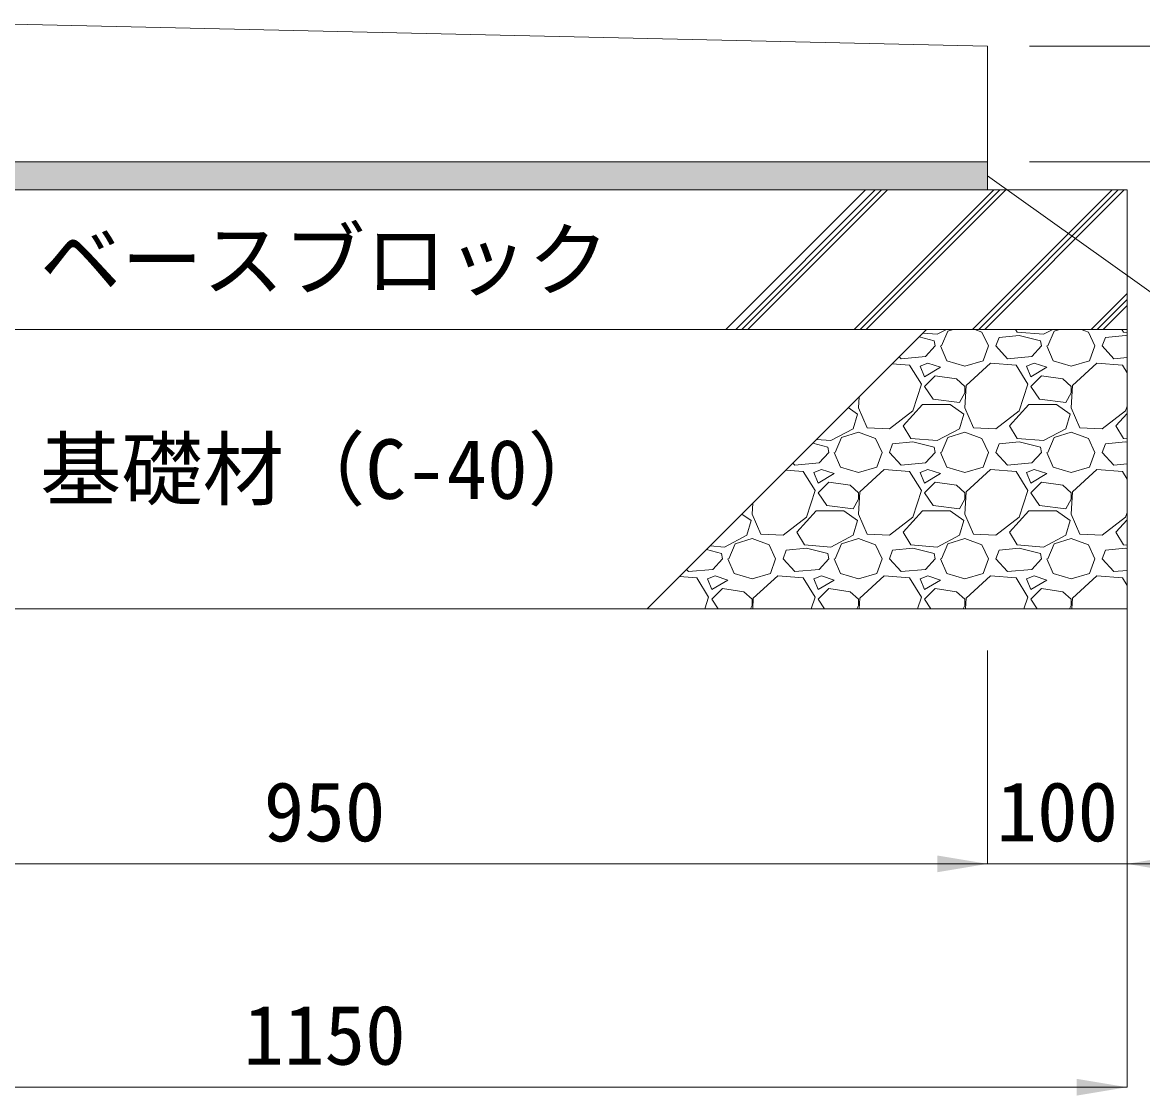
# Model space of a CAD drawing. Units: millimetres at full size, sheet at 1:40. Extents: x 221193 to 264773, y 874627 to 883926.
# Drawn here: x 228124 to 228927, y 879090 to 879858 of the extents above; entities that cross this region are included whole.
import ezdxf
from ezdxf.enums import TextEntityAlignment as Align

# ---------------------------------------------------------------- set-up
doc = ezdxf.new("R2010")
doc.units = ezdxf.units.MM
doc.header["$LTSCALE"] = 40
doc.layers.add('(0-0)', color=7, linetype='Continuous')
doc.layers.add('ハッチング_モルタル', color=30, linetype='Continuous')
for name, color, linetype, lineweight in [('0_2', 7, 'Continuous', 15), ('ハッチング', 7, 'Continuous', 5), ('寸法線', 7, 'Continuous', 13), ('引出線', 4, 'Continuous', 9), ('本体', 2, 'Continuous', 20), ('補助線', 8, 'Continuous', 13)]:
    doc.layers.add(name, color=color, linetype=linetype, lineweight=lineweight)
doc.styles.add('ＭＳ ゴシック', font='')
doc.styles.get('ＭＳ ゴシック').set_extended_font_data('MS Gothic')

# ---------------------------------------------------------------- blocks, each defined once
blk = doc.blocks.new('filled_arrow')
at = {"color": 0, "linetype": 'Continuous', "lineweight": -2}
blk.add_solid([(7.5, 1.25), (0, 0), (7.5, -1.25)], dxfattribs=at)

msp = doc.modelspace()

# ---------------------------------------------------------------- hatches: boundary and pattern name
at = {"layer": 'ハッチング'}
h = msp.add_hatch(dxfattribs=at)
h.set_pattern_fill('USER', color=256, style=0, pattern_type=2)
h.set_pattern_definition([(45, (122748.04, 889066.03), (-42.42641, 42.42641), []), (45, (122752.39, 889066.03), (-42.42641, 42.42641), []), (45, (122756.74, 889066.03), (-42.42641, 42.42641), [])])
h.paths.add_polyline_path([(228915.83, 879638.46), (228915.83, 879738.46), (228728.33, 879738.46), (228628.33, 879638.46)])
at = {"layer": 'ハッチング_モルタル'}
msp.add_hatch(color=256, dxfattribs=at).paths.add_polyline_path([(227865.83, 879758.46), (227865.83, 879738.46), (228815.83, 879738.46), (228815.83, 879758.46), (228965.83, 879758.46)])

# ---------------------------------------------------------------- linework, layer by layer
at = {"layer": '0_2', "lineweight": 13}
for p, q in [((228815.83, 879758.46), (228815.83, 879738.46)), ((228915.83, 879738.46), (228915.83, 879338.83)), ((228053.33, 879438.46), (228778.33, 879438.46))]:
    msp.add_line(p, q, dxfattribs=at)
at = {"layer": '0_2'}
for p, q in [((227765.83, 879738.46), (228915.83, 879738.46)), ((227740.83, 879638.46), (228915.83, 879638.46)), ((228915.83, 879438.46), (227765.83, 879438.46))]:
    msp.add_line(p, q, dxfattribs=at)
at = {"layer": 'ハッチング'}
for p, q in [((228777.59, 879630.45), (228766.78, 879633.15)), ((228779.87, 879635.02), (228769.48, 879635.86)), ((228786.43, 879638.46), (228779.87, 879635.02)), ((228782.92, 879626.64), (228787.49, 879637.31)), ((228787.49, 879637.31), (228791.17, 879638.46)), ((228806.78, 879638.46), (228811.88, 879636.55)), ((228811.88, 879636.55), (228816.45, 879626.64)), ((228821.78, 879626.64), (228824.07, 879632.74)), ((228838.55, 879634.26), (228824.07, 879632.74)), ((228837.02, 879636.55), (228835.91, 879638.46)), ((228856.07, 879635.02), (228837.02, 879636.55)), ((228853.79, 879630.45), (228838.55, 879634.26)), ((228862.63, 879638.46), (228856.07, 879635.02)), ((228859.12, 879626.64), (228863.69, 879637.31)), ((228863.69, 879637.31), (228867.37, 879638.46)), ((228882.98, 879638.46), (228888.08, 879636.55)), ((228888.08, 879636.55), (228892.65, 879626.64)), ((228897.98, 879626.64), (228900.27, 879632.74)), ((228914.75, 879634.26), (228900.27, 879632.74)), ((228913.22, 879636.55), (228912.11, 879638.46)), ((228915.83, 879636.34), (228913.22, 879636.55)), ((228915.83, 879633.99), (228914.75, 879634.26)), ((228778.35, 879626.64), (228771.49, 879619.02)), ((228778.35, 879626.64), (228777.59, 879630.45)), ((228782.16, 879626.64), (228786.73, 879615.97)), ((228812.64, 879615.97), (228816.45, 879626.64)), ((228830.16, 879617.5), (228821.78, 879626.64)), ((228854.55, 879626.64), (228847.69, 879619.02)), ((228854.55, 879626.64), (228853.79, 879630.45)), ((228858.36, 879626.64), (228862.93, 879615.97)), ((228888.84, 879615.97), (228892.65, 879626.64)), ((228906.36, 879617.5), (228897.98, 879626.64)), ((228753.96, 879617.5), (228752.61, 879618.98)), ((228771.49, 879619.02), (228753.96, 879617.5)), ((228786.73, 879615.97), (228799.68, 879612.16)), ((228799.68, 879612.16), (228812.64, 879615.97)), ((228847.69, 879619.02), (228830.16, 879617.5)), ((228862.93, 879615.97), (228875.88, 879612.16)), ((228875.88, 879612.16), (228888.84, 879615.97)), ((228915.83, 879618.32), (228906.36, 879617.5)), ((228760.06, 879612.93), (228747.59, 879613.97)), ((228768.44, 879599.21), (228760.06, 879612.93)), ((228773.01, 879614.45), (228767.68, 879612.16)), ((228767.68, 879612.16), (228770.73, 879604.54)), ((228770.73, 879604.54), (228782.16, 879611.4)), ((228782.16, 879611.4), (228773.01, 879614.45)), ((228817.97, 879614.45), (228800.45, 879598.45)), ((228836.26, 879612.93), (228817.97, 879614.45)), ((228844.64, 879599.21), (228836.26, 879612.93)), ((228849.21, 879614.45), (228843.88, 879612.16)), ((228843.88, 879612.16), (228846.93, 879604.54)), ((228846.93, 879604.54), (228858.36, 879611.4)), ((228858.36, 879611.4), (228849.21, 879614.45)), ((228894.17, 879614.45), (228876.65, 879598.45)), ((228912.46, 879612.93), (228894.17, 879614.45)), ((228915.83, 879607.41), (228912.46, 879612.93)), ((228778.35, 879605.31), (228770.73, 879597.69)), ((228793.59, 879603.02), (228778.35, 879605.31)), ((228799.68, 879597.69), (228793.59, 879603.02)), ((228854.55, 879605.31), (228846.93, 879597.69)), ((228869.79, 879603.02), (228854.55, 879605.31)), ((228875.88, 879597.69), (228869.79, 879603.02)), ((228762.35, 879580.16), (228768.44, 879599.21)), ((228770.73, 879597.69), (228776.82, 879588.54)), ((228795.87, 879586.26), (228799.68, 879593.11)), ((228800.45, 879598.45), (228799.68, 879582.45)), ((228799.68, 879593.11), (228799.68, 879597.69)), ((228838.55, 879580.16), (228844.64, 879599.21)), ((228846.93, 879597.69), (228853.02, 879588.54)), ((228872.07, 879586.26), (228875.88, 879593.11)), ((228876.65, 879598.45), (228875.88, 879582.45)), ((228875.88, 879593.11), (228875.88, 879597.69)), ((228723.85, 879590.23), (228723.48, 879582.45)), ((228755.49, 879569.49), (228769.2, 879584.73)), ((228769.2, 879584.73), (228789.02, 879584.73)), ((228776.82, 879588.54), (228795.87, 879586.26)), ((228789.02, 879584.73), (228798.92, 879577.87)), ((228831.69, 879569.49), (228845.4, 879584.73)), ((228845.4, 879584.73), (228865.22, 879584.73)), ((228853.02, 879588.54), (228872.07, 879586.26)), ((228865.22, 879584.73), (228875.12, 879577.87)), ((228716.09, 879582.47), (228722.72, 879577.87)), ((228722.72, 879577.87), (228719.67, 879567.21)), ((228723.48, 879582.45), (228729.58, 879567.97)), ((228745.58, 879567.21), (228762.35, 879580.16)), ((228798.92, 879577.87), (228795.87, 879567.21)), ((228799.68, 879582.45), (228805.78, 879567.97)), ((228821.78, 879567.21), (228838.55, 879580.16)), ((228875.12, 879577.87), (228872.07, 879567.21)), ((228875.88, 879582.45), (228881.98, 879567.97)), ((228897.98, 879567.21), (228914.75, 879580.16)), ((228907.89, 879569.49), (228915.83, 879578.32)), ((228914.75, 879580.16), (228915.83, 879583.56)), ((228729.58, 879567.97), (228745.58, 879567.21)), ((228760.82, 879560.35), (228755.49, 879569.49)), ((228805.78, 879567.97), (228821.78, 879567.21)), ((228837.02, 879560.35), (228831.69, 879569.49)), ((228881.98, 879567.97), (228897.98, 879567.21)), ((228913.22, 879560.35), (228907.89, 879569.49)), ((228703.67, 879558.82), (228693.28, 879559.66)), ((228719.67, 879567.21), (228703.67, 879558.82)), ((228706.72, 879550.44), (228711.29, 879561.11)), ((228711.29, 879561.11), (228723.48, 879564.92)), ((228723.48, 879564.92), (228735.68, 879560.35)), ((228735.68, 879560.35), (228740.25, 879550.44)), ((228779.87, 879558.82), (228760.82, 879560.35)), ((228795.87, 879567.21), (228779.87, 879558.82)), ((228782.92, 879550.44), (228787.49, 879561.11)), ((228787.49, 879561.11), (228799.68, 879564.92)), ((228799.68, 879564.92), (228811.88, 879560.35)), ((228811.88, 879560.35), (228816.45, 879550.44)), ((228856.07, 879558.82), (228837.02, 879560.35)), ((228872.07, 879567.21), (228856.07, 879558.82)), ((228859.12, 879550.44), (228863.69, 879561.11)), ((228863.69, 879561.11), (228875.88, 879564.92)), ((228875.88, 879564.92), (228888.08, 879560.35)), ((228888.08, 879560.35), (228892.65, 879550.44)), ((228915.83, 879560.14), (228913.22, 879560.35)), ((228701.39, 879554.25), (228690.58, 879556.95)), ((228702.15, 879550.44), (228701.39, 879554.25)), ((228745.58, 879550.44), (228747.87, 879556.54)), ((228762.35, 879558.06), (228747.87, 879556.54)), ((228777.59, 879554.25), (228762.35, 879558.06)), ((228778.35, 879550.44), (228777.59, 879554.25)), ((228821.78, 879550.44), (228824.07, 879556.54)), ((228838.55, 879558.06), (228824.07, 879556.54)), ((228853.79, 879554.25), (228838.55, 879558.06)), ((228854.55, 879550.44), (228853.79, 879554.25)), ((228897.98, 879550.44), (228900.27, 879556.54)), ((228914.75, 879558.06), (228900.27, 879556.54)), ((228915.83, 879557.79), (228914.75, 879558.06)), ((228702.15, 879550.44), (228695.29, 879542.82)), ((228705.96, 879550.44), (228710.53, 879539.77)), ((228736.44, 879539.77), (228740.25, 879550.44)), ((228753.96, 879541.3), (228745.58, 879550.44)), ((228778.35, 879550.44), (228771.49, 879542.82)), ((228782.16, 879550.44), (228786.73, 879539.77)), ((228812.64, 879539.77), (228816.45, 879550.44)), ((228830.16, 879541.3), (228821.78, 879550.44)), ((228854.55, 879550.44), (228847.69, 879542.82)), ((228858.36, 879550.44), (228862.93, 879539.77)), ((228888.84, 879539.77), (228892.65, 879550.44)), ((228906.36, 879541.3), (228897.98, 879550.44)), ((228683.86, 879536.73), (228671.39, 879537.77)), ((228677.76, 879541.3), (228676.41, 879542.78)), ((228695.29, 879542.82), (228677.76, 879541.3)), ((228692.24, 879523.01), (228683.86, 879536.73)), ((228696.81, 879538.25), (228691.48, 879535.96)), ((228691.48, 879535.96), (228694.53, 879528.34)), ((228705.96, 879535.2), (228696.81, 879538.25)), ((228710.53, 879539.77), (228723.48, 879535.96)), ((228723.48, 879535.96), (228736.44, 879539.77)), ((228741.77, 879538.25), (228724.25, 879522.25)), ((228760.06, 879536.73), (228741.77, 879538.25)), ((228771.49, 879542.82), (228753.96, 879541.3)), ((228768.44, 879523.01), (228760.06, 879536.73)), ((228773.01, 879538.25), (228767.68, 879535.96)), ((228767.68, 879535.96), (228770.73, 879528.34)), ((228782.16, 879535.2), (228773.01, 879538.25)), ((228786.73, 879539.77), (228799.68, 879535.96)), ((228799.68, 879535.96), (228812.64, 879539.77)), ((228817.97, 879538.25), (228800.45, 879522.25)), ((228836.26, 879536.73), (228817.97, 879538.25)), ((228847.69, 879542.82), (228830.16, 879541.3)), ((228844.64, 879523.01), (228836.26, 879536.73)), ((228849.21, 879538.25), (228843.88, 879535.96)), ((228843.88, 879535.96), (228846.93, 879528.34)), ((228858.36, 879535.2), (228849.21, 879538.25)), ((228862.93, 879539.77), (228875.88, 879535.96)), ((228875.88, 879535.96), (228888.84, 879539.77)), ((228894.17, 879538.25), (228876.65, 879522.25)), ((228912.46, 879536.73), (228894.17, 879538.25)), ((228915.83, 879542.12), (228906.36, 879541.3)), ((228915.83, 879531.21), (228912.46, 879536.73)), ((228694.53, 879528.34), (228705.96, 879535.2)), ((228702.15, 879529.11), (228694.53, 879521.49)), ((228717.39, 879526.82), (228702.15, 879529.11)), ((228770.73, 879528.34), (228782.16, 879535.2)), ((228778.35, 879529.11), (228770.73, 879521.49)), ((228793.59, 879526.82), (228778.35, 879529.11)), ((228846.93, 879528.34), (228858.36, 879535.2)), ((228854.55, 879529.11), (228846.93, 879521.49)), ((228869.79, 879526.82), (228854.55, 879529.11)), ((228686.15, 879503.96), (228692.24, 879523.01)), ((228694.53, 879521.49), (228700.62, 879512.34)), ((228723.48, 879521.49), (228717.39, 879526.82)), ((228724.25, 879522.25), (228723.48, 879506.25)), ((228723.48, 879516.91), (228723.48, 879521.49)), ((228762.35, 879503.96), (228768.44, 879523.01)), ((228770.73, 879521.49), (228776.82, 879512.34)), ((228799.68, 879521.49), (228793.59, 879526.82)), ((228800.45, 879522.25), (228799.68, 879506.25)), ((228799.68, 879516.91), (228799.68, 879521.49)), ((228838.55, 879503.96), (228844.64, 879523.01)), ((228846.93, 879521.49), (228853.02, 879512.34)), ((228875.88, 879521.49), (228869.79, 879526.82)), ((228876.65, 879522.25), (228875.88, 879506.25)), ((228875.88, 879516.91), (228875.88, 879521.49)), ((228647.65, 879514.03), (228647.28, 879506.25)), ((228700.62, 879512.34), (228719.67, 879510.06)), ((228719.67, 879510.06), (228723.48, 879516.91)), ((228776.82, 879512.34), (228795.87, 879510.06)), ((228795.87, 879510.06), (228799.68, 879516.91)), ((228853.02, 879512.34), (228872.07, 879510.06)), ((228872.07, 879510.06), (228875.88, 879516.91)), ((228639.89, 879506.27), (228646.52, 879501.67)), ((228647.28, 879506.25), (228653.38, 879491.77)), ((228669.38, 879491.01), (228686.15, 879503.96)), ((228679.29, 879493.29), (228693, 879508.53)), ((228693, 879508.53), (228712.82, 879508.53)), ((228712.82, 879508.53), (228722.72, 879501.67)), ((228723.48, 879506.25), (228729.58, 879491.77)), ((228745.58, 879491.01), (228762.35, 879503.96)), ((228755.49, 879493.29), (228769.2, 879508.53)), ((228769.2, 879508.53), (228789.02, 879508.53)), ((228789.02, 879508.53), (228798.92, 879501.67)), ((228799.68, 879506.25), (228805.78, 879491.77)), ((228821.78, 879491.01), (228838.55, 879503.96)), ((228831.69, 879493.29), (228845.4, 879508.53)), ((228845.4, 879508.53), (228865.22, 879508.53)), ((228865.22, 879508.53), (228875.12, 879501.67)), ((228875.88, 879506.25), (228881.98, 879491.77)), ((228897.98, 879491.01), (228914.75, 879503.96)), ((228914.75, 879503.96), (228915.83, 879507.36)), ((228646.52, 879501.67), (228643.47, 879491.01)), ((228722.72, 879501.67), (228719.67, 879491.01)), ((228798.92, 879501.67), (228795.87, 879491.01)), ((228875.12, 879501.67), (228872.07, 879491.01)), ((228907.89, 879493.29), (228915.83, 879502.12)), ((228643.47, 879491.01), (228627.47, 879482.62)), ((228635.09, 879484.91), (228647.28, 879488.72)), ((228647.28, 879488.72), (228659.48, 879484.15)), ((228653.38, 879491.77), (228669.38, 879491.01)), ((228684.62, 879484.15), (228679.29, 879493.29)), ((228719.67, 879491.01), (228703.67, 879482.62)), ((228711.29, 879484.91), (228723.48, 879488.72)), ((228723.48, 879488.72), (228735.68, 879484.15)), ((228729.58, 879491.77), (228745.58, 879491.01)), ((228760.82, 879484.15), (228755.49, 879493.29)), ((228795.87, 879491.01), (228779.87, 879482.62)), ((228787.49, 879484.91), (228799.68, 879488.72)), ((228799.68, 879488.72), (228811.88, 879484.15)), ((228805.78, 879491.77), (228821.78, 879491.01)), ((228837.02, 879484.15), (228831.69, 879493.29)), ((228872.07, 879491.01), (228856.07, 879482.62)), ((228863.69, 879484.91), (228875.88, 879488.72)), ((228875.88, 879488.72), (228888.08, 879484.15)), ((228881.98, 879491.77), (228897.98, 879491.01)), ((228913.22, 879484.15), (228907.89, 879493.29)), ((228625.19, 879478.05), (228614.38, 879480.75)), ((228627.47, 879482.62), (228617.08, 879483.46)), ((228630.52, 879474.24), (228635.09, 879484.91)), ((228659.48, 879484.15), (228664.05, 879474.24)), ((228669.38, 879474.24), (228671.67, 879480.34)), ((228686.15, 879481.86), (228671.67, 879480.34)), ((228703.67, 879482.62), (228684.62, 879484.15)), ((228701.39, 879478.05), (228686.15, 879481.86)), ((228706.72, 879474.24), (228711.29, 879484.91)), ((228735.68, 879484.15), (228740.25, 879474.24)), ((228745.58, 879474.24), (228747.87, 879480.34)), ((228762.35, 879481.86), (228747.87, 879480.34)), ((228779.87, 879482.62), (228760.82, 879484.15)), ((228777.59, 879478.05), (228762.35, 879481.86)), ((228782.92, 879474.24), (228787.49, 879484.91)), ((228811.88, 879484.15), (228816.45, 879474.24)), ((228821.78, 879474.24), (228824.07, 879480.34)), ((228838.55, 879481.86), (228824.07, 879480.34)), ((228856.07, 879482.62), (228837.02, 879484.15)), ((228853.79, 879478.05), (228838.55, 879481.86)), ((228859.12, 879474.24), (228863.69, 879484.91)), ((228888.08, 879484.15), (228892.65, 879474.24)), ((228897.98, 879474.24), (228900.27, 879480.34)), ((228914.75, 879481.86), (228900.27, 879480.34)), ((228915.83, 879483.94), (228913.22, 879484.15)), ((228915.83, 879481.59), (228914.75, 879481.86)), ((228625.95, 879474.24), (228619.09, 879466.62)), ((228625.95, 879474.24), (228625.19, 879478.05)), ((228629.76, 879474.24), (228634.33, 879463.57)), ((228660.24, 879463.57), (228664.05, 879474.24)), ((228677.76, 879465.1), (228669.38, 879474.24)), ((228702.15, 879474.24), (228695.29, 879466.62)), ((228702.15, 879474.24), (228701.39, 879478.05)), ((228705.96, 879474.24), (228710.53, 879463.57)), ((228736.44, 879463.57), (228740.25, 879474.24)), ((228753.96, 879465.1), (228745.58, 879474.24)), ((228778.35, 879474.24), (228771.49, 879466.62)), ((228778.35, 879474.24), (228777.59, 879478.05)), ((228782.16, 879474.24), (228786.73, 879463.57)), ((228812.64, 879463.57), (228816.45, 879474.24)), ((228830.16, 879465.1), (228821.78, 879474.24)), ((228854.55, 879474.24), (228847.69, 879466.62)), ((228854.55, 879474.24), (228853.79, 879478.05)), ((228858.36, 879474.24), (228862.93, 879463.57)), ((228888.84, 879463.57), (228892.65, 879474.24)), ((228906.36, 879465.1), (228897.98, 879474.24)), ((228601.56, 879465.1), (228600.21, 879466.58)), ((228619.09, 879466.62), (228601.56, 879465.1)), ((228634.33, 879463.57), (228647.28, 879459.76)), ((228647.28, 879459.76), (228660.24, 879463.57)), ((228695.29, 879466.62), (228677.76, 879465.1)), ((228710.53, 879463.57), (228723.48, 879459.76)), ((228723.48, 879459.76), (228736.44, 879463.57)), ((228771.49, 879466.62), (228753.96, 879465.1)), ((228786.73, 879463.57), (228799.68, 879459.76)), ((228799.68, 879459.76), (228812.64, 879463.57)), ((228847.69, 879466.62), (228830.16, 879465.1)), ((228862.93, 879463.57), (228875.88, 879459.76)), ((228875.88, 879459.76), (228888.84, 879463.57)), ((228915.83, 879465.92), (228906.36, 879465.1)), ((228607.66, 879460.53), (228595.19, 879461.57)), ((228616.04, 879446.81), (228607.66, 879460.53)), ((228620.61, 879462.05), (228615.28, 879459.76)), ((228615.28, 879459.76), (228618.33, 879452.14)), ((228618.33, 879452.14), (228629.76, 879459)), ((228629.76, 879459), (228620.61, 879462.05)), ((228665.57, 879462.05), (228648.05, 879446.05)), ((228683.86, 879460.53), (228665.57, 879462.05)), ((228692.24, 879446.81), (228683.86, 879460.53)), ((228696.81, 879462.05), (228691.48, 879459.76)), ((228691.48, 879459.76), (228694.53, 879452.14)), ((228694.53, 879452.14), (228705.96, 879459)), ((228705.96, 879459), (228696.81, 879462.05)), ((228741.77, 879462.05), (228724.25, 879446.05)), ((228760.06, 879460.53), (228741.77, 879462.05)), ((228768.44, 879446.81), (228760.06, 879460.53)), ((228773.01, 879462.05), (228767.68, 879459.76)), ((228767.68, 879459.76), (228770.73, 879452.14)), ((228770.73, 879452.14), (228782.16, 879459)), ((228782.16, 879459), (228773.01, 879462.05)), ((228817.97, 879462.05), (228800.45, 879446.05)), ((228836.26, 879460.53), (228817.97, 879462.05)), ((228844.64, 879446.81), (228836.26, 879460.53)), ((228849.21, 879462.05), (228843.88, 879459.76)), ((228843.88, 879459.76), (228846.93, 879452.14)), ((228846.93, 879452.14), (228858.36, 879459)), ((228858.36, 879459), (228849.21, 879462.05)), ((228894.17, 879462.05), (228876.65, 879446.05)), ((228912.46, 879460.53), (228894.17, 879462.05)), ((228915.83, 879455.01), (228912.46, 879460.53)), ((228625.95, 879452.91), (228618.33, 879445.29)), ((228641.19, 879450.62), (228625.95, 879452.91)), ((228647.28, 879445.29), (228641.19, 879450.62)), ((228702.15, 879452.91), (228694.53, 879445.29)), ((228717.39, 879450.62), (228702.15, 879452.91)), ((228723.48, 879445.29), (228717.39, 879450.62)), ((228778.35, 879452.91), (228770.73, 879445.29)), ((228793.59, 879450.62), (228778.35, 879452.91)), ((228799.68, 879445.29), (228793.59, 879450.62)), ((228854.55, 879452.91), (228846.93, 879445.29)), ((228869.79, 879450.62), (228854.55, 879452.91)), ((228875.88, 879445.29), (228869.79, 879450.62)), ((228613.37, 879438.46), (228616.04, 879446.81)), ((228618.33, 879445.29), (228622.88, 879438.46)), ((228646.03, 879438.46), (228647.28, 879440.71)), ((228647.28, 879440.71), (228647.28, 879445.29)), ((228648.05, 879446.05), (228647.68, 879438.46)), ((228689.57, 879438.46), (228692.24, 879446.81)), ((228694.53, 879445.29), (228699.08, 879438.46)), ((228722.23, 879438.46), (228723.48, 879440.71)), ((228723.48, 879440.71), (228723.48, 879445.29)), ((228724.25, 879446.05), (228723.88, 879438.46)), ((228765.77, 879438.46), (228768.44, 879446.81)), ((228770.73, 879445.29), (228775.28, 879438.46)), ((228798.43, 879438.46), (228799.68, 879440.71)), ((228799.68, 879440.71), (228799.68, 879445.29)), ((228800.45, 879446.05), (228800.08, 879438.46)), ((228841.97, 879438.46), (228844.64, 879446.81)), ((228846.93, 879445.29), (228851.48, 879438.46)), ((228874.63, 879438.46), (228875.88, 879440.71)), ((228875.88, 879440.71), (228875.88, 879445.29)), ((228876.65, 879446.05), (228876.28, 879438.46))]:
    msp.add_line(p, q, dxfattribs=at)
at = {"layer": '寸法線'}
for p, q in [((228845.83, 879841.46), (229015.83, 879841.46)), ((228845.83, 879758.46), (229015.83, 879758.46)), ((228815.83, 879408.46), (228815.83, 879255.63)), ((228815.83, 879408.46), (228815.83, 879255.63)), ((228915.83, 879408.46), (228915.83, 879255.63)), ((228915.83, 879408.46), (228915.83, 879095.63)), ((227865.83, 879255.63), (228815.83, 879255.63)), ((228743.83, 879255.63), (228987.83, 879255.63)), ((227765.83, 879095.63), (228915.83, 879095.63))]:
    msp.add_line(p, q, dxfattribs=at)
at = {"layer": '引出線'}
msp.add_lwpolyline([(228815.83, 879748.46), (229121.79, 879530.49), (229438.92, 879530.49)], dxfattribs=at)
at = {"layer": '本体'}
for p, q in [((228065.83, 879858.46), (228815.83, 879841.46)), ((228815.83, 879758.46), (228815.83, 879841.46)), ((227865.83, 879758.46), (228815.83, 879758.46))]:
    msp.add_line(p, q, dxfattribs=at)
at = {"layer": '補助線'}
for p, q in [((228628.33, 879638.46), (228728.33, 879738.46)), ((228572.09, 879438.46), (228772.08, 879638.46))]:
    msp.add_line(p, q, dxfattribs=at)

# ---------------------------------------------------------------- block references
at = {"layer": '寸法線', "xscale": 4.8, "yscale": 4.8, "rotation": 180}
for p in [(228815.83, 879255.63), (228815.83, 879255.63), (228915.83, 879095.63)]:
    msp.add_blockref('filled_arrow', p, dxfattribs=at)
at = {"layer": '寸法線', "xscale": 4.8, "yscale": 4.8}
msp.add_blockref('filled_arrow', (228915.83, 879255.63), dxfattribs=at)
at = {"layer": '引出線', "xscale": 0.16, "yscale": 0.16, "rotation": 324.5}
msp.add_blockref('filled_arrow', (228815.83, 879748.46), dxfattribs=at)

# ---------------------------------------------------------------- texts
at = {"layer": '(0-0)', "style": 'ＭＳ ゴシック'}
for s, p in [('ベースブロック', (228340.83, 879688.46)), ('基礎材（C-40）', (228340.83, 879538.46))]:
    msp.add_text(s, height=42.72, dxfattribs=at).set_placement(p, align=Align.MIDDLE_CENTER)
at = {"layer": '寸法線', "style": 'ＭＳ ゴシック'}
for s, p in [('950', (228340.83, 879293.13)), ('100', (228865.83, 879293.13)), ('1150', (228340.83, 879133.13))]:
    msp.add_text(s, height=42.72, dxfattribs=at).set_placement(p, align=Align.MIDDLE_CENTER)

doc.saveas('drawing.dxf')
